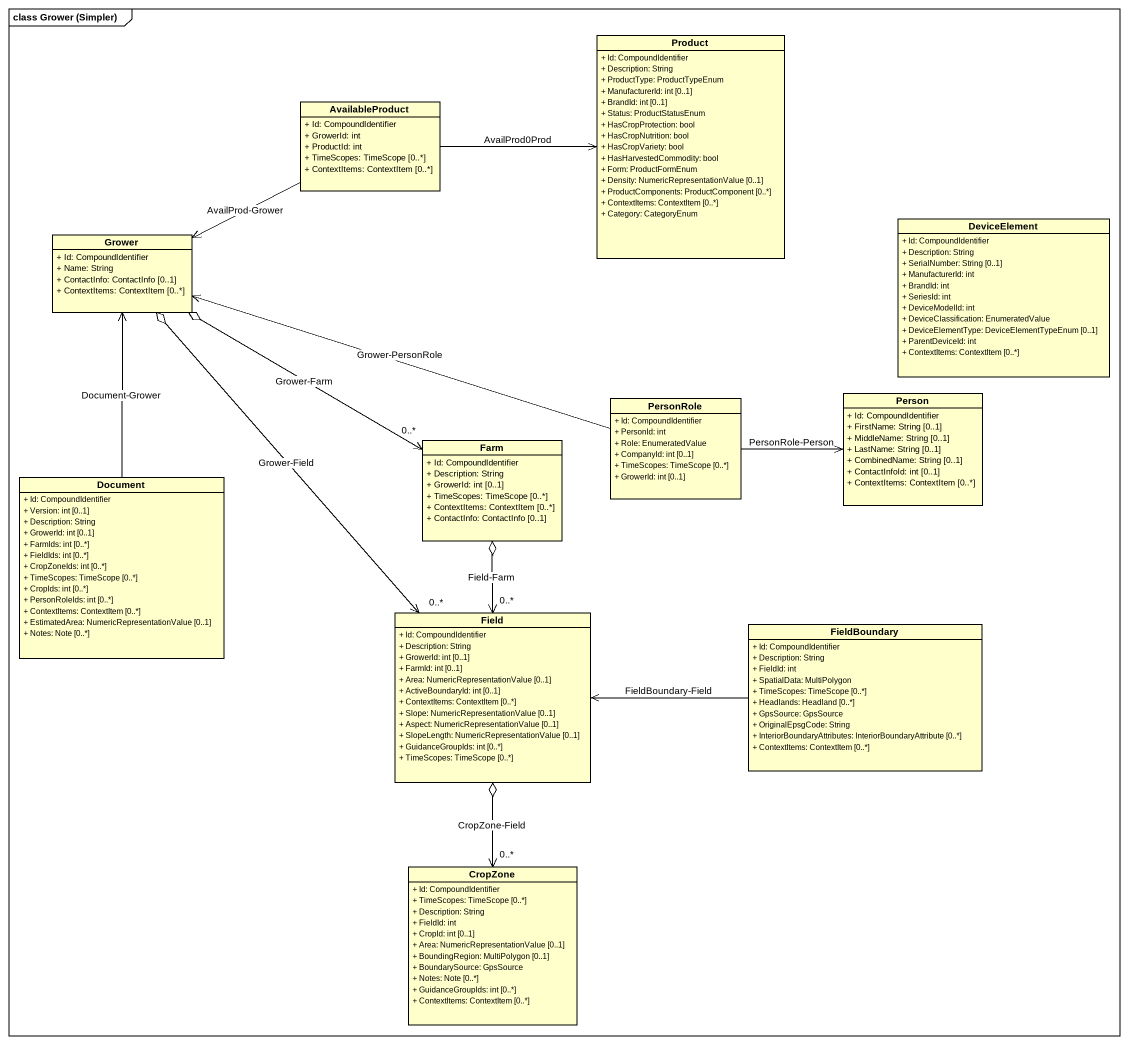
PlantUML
@startuml
mainframe class Grower (Simpler)
hide circle
hide empty members
skinparam classAttributeIconSize 0
class Product {
  + Id: CompoundIdentifier
  + Description: String
  + ProductType: ProductTypeEnum
  + ManufacturerId: int [0..1]
  + BrandId: int [0..1]
  + Status: ProductStatusEnum
  + HasCropProtection: bool
  + HasCropNutrition: bool
  + HasCropVariety: bool
  + HasHarvestedCommodity: bool
  + Form: ProductFormEnum
  + Density: NumericRepresentationValue [0..1]
  + ProductComponents: ProductComponent [0..*]
  + ContextItems: ContextItem [0..*]
  + Category: CategoryEnum
}
class AvailableProduct {
  + Id: CompoundIdentifier
  + GrowerId: int
  + ProductId: int
  + TimeScopes: TimeScope [0..*]
  + ContextItems: ContextItem [0..*]
}
class Grower {
  + Id: CompoundIdentifier
  + Name: String
  + ContactInfo: ContactInfo [0..1]
  + ContextItems: ContextItem [0..*]
}
class DeviceElement {
  + Id: CompoundIdentifier
  + Description: String
  + SerialNumber: String [0..1]
  + ManufacturerId: int
  + BrandId: int
  + SeriesId: int
  + DeviceModelId: int
  + DeviceClassification: EnumeratedValue
  + DeviceElementType: DeviceElementTypeEnum [0..1]
  + ParentDeviceId: int
  + ContextItems: ContextItem [0..*]
}
class PersonRole {
  + Id: CompoundIdentifier
  + PersonId: int
  + Role: EnumeratedValue
  + CompanyId: int [0..1]
  + TimeScopes: TimeScope [0..*]
  + GrowerId: int [0..1]
}
class "Person" as Person_ {
  + Id: CompoundIdentifier
  + FirstName: String [0..1]
  + MiddleName: String [0..1]
  + LastName: String [0..1]
  + CombinedName: String [0..1]
  + ContactInfoId: int [0..1]
  + ContextItems: ContextItem [0..*]
}
class Farm {
  + Id: CompoundIdentifier
  + Description: String
  + GrowerId: int [0..1]
  + TimeScopes: TimeScope [0..*]
  + ContextItems: ContextItem [0..*]
  + ContactInfo: ContactInfo [0..1]
}
class Document {
  + Id: CompoundIdentifier
  + Version: int [0..1]
  + Description: String
  + GrowerId: int [0..1]
  + FarmIds: int [0..*]
  + FieldIds: int [0..*]
  + CropZoneIds: int [0..*]
  + TimeScopes: TimeScope [0..*]
  + CropIds: int [0..*]
  + PersonRoleIds: int [0..*]
  + ContextItems: ContextItem [0..*]
  + EstimatedArea: NumericRepresentationValue [0..1]
  + Notes: Note [0..*]
}
class Field {
  + Id: CompoundIdentifier
  + Description: String
  + GrowerId: int [0..1]
  + FarmId: int [0..1]
  + Area: NumericRepresentationValue [0..1]
  + ActiveBoundaryId: int [0..1]
  + ContextItems: ContextItem [0..*]
  + Slope: NumericRepresentationValue [0..1]
  + Aspect: NumericRepresentationValue [0..1]
  + SlopeLength: NumericRepresentationValue [0..1]
  + GuidanceGroupIds: int [0..*]
  + TimeScopes: TimeScope [0..*]
}
class FieldBoundary {
  + Id: CompoundIdentifier
  + Description: String
  + FieldId: int
  + SpatialData: MultiPolygon
  + TimeScopes: TimeScope [0..*]
  + Headlands: Headland [0..*]
  + GpsSource: GpsSource
  + OriginalEpsgCode: String
  + InteriorBoundaryAttributes: InteriorBoundaryAttribute [0..*]
  + ContextItems: ContextItem [0..*]
}
class CropZone {
  + Id: CompoundIdentifier
  + TimeScopes: TimeScope [0..*]
  + Description: String
  + FieldId: int
  + CropId: int [0..1]
  + Area: NumericRepresentationValue [0..1]
  + BoundingRegion: MultiPolygon [0..1]
  + BoundarySource: GpsSource
  + Notes: Note [0..*]
  + GuidanceGroupIds: int [0..*]
  + ContextItems: ContextItem [0..*]
}
Product <-left- AvailableProduct : AvailProd0Prod
Grower <-right- AvailableProduct : AvailProd-Grower
Grower <-right- PersonRole : Grower-PersonRole
Grower <-- Document : Document-Grower
Person_ <-left- PersonRole : PersonRole-Person
Farm "0..*" <-left-o Grower : Grower-Farm
Field "0..*" <-up-o Grower : Grower-Field
Field "0..*" <-up-o Farm : Field-Farm
Field <-right- FieldBoundary : FieldBoundary-Field
CropZone "0..*" <-up-o Field : CropZone-Field
@enduml
